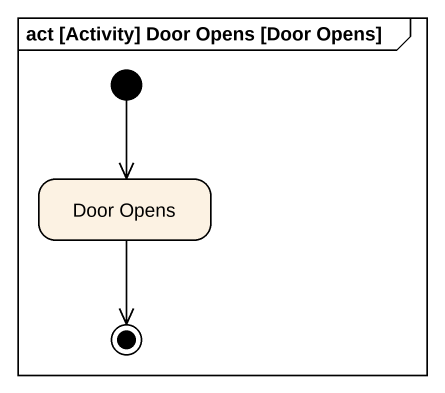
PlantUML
@startuml
mainframe act [Activity] Door Opens [Door Opens]
hide empty description
state "Door Opens" as Door_Opens
[*] --> Door_Opens
Door_Opens --> [*]
@enduml
